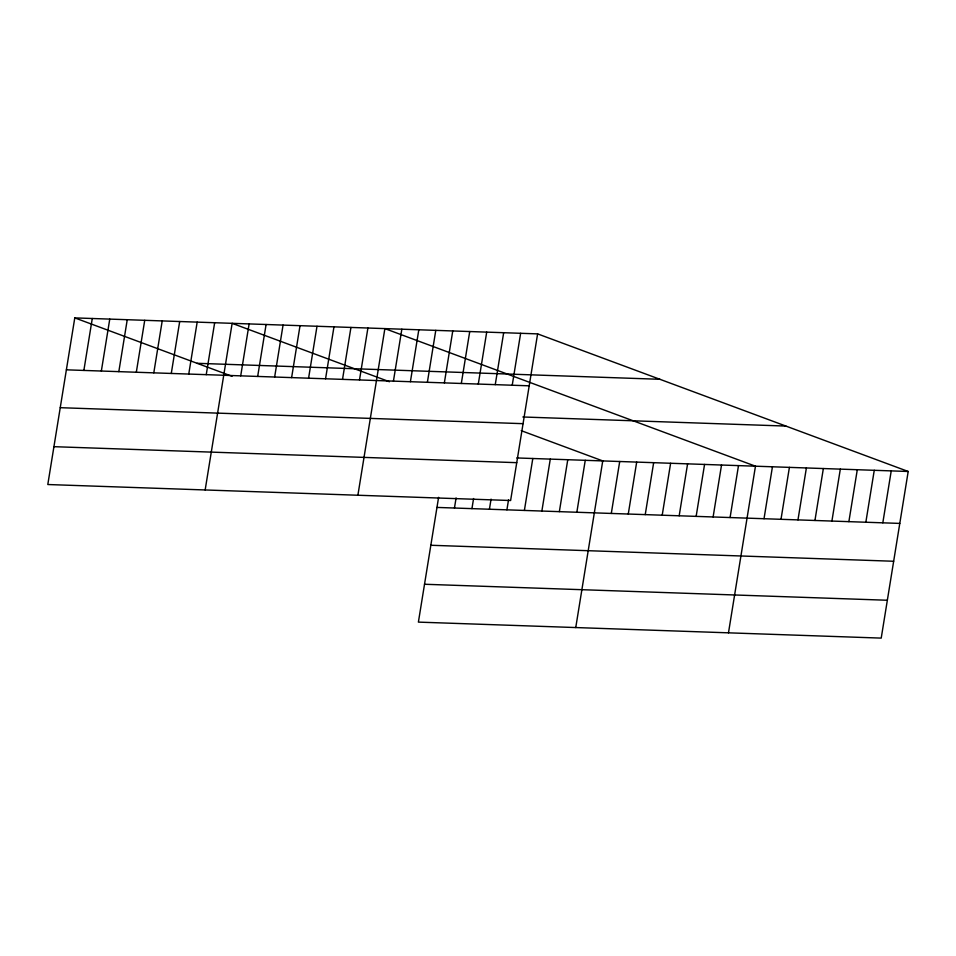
<?xml version="1.0" encoding="UTF-8"?>
<svg xmlns="http://www.w3.org/2000/svg" width="956" height="956" viewBox="0 0 956 956"><rect width="100%" height="100%" fill="white"/><g stroke="black" fill="none" stroke-linecap="round" stroke-linejoin="round"><path stroke-width="1.43" d="M74.783 317.894L47.8 484.525L510.612 500.514L537.607 333.883L74.783 317.894L232.081 376.294M83.865 370.438L92.278 318.503M101.348 371.036L109.761 319.101M118.831 371.645L127.244 319.71M136.314 372.254L144.726 320.32M153.796 372.852L162.209 320.917M171.279 373.461L179.692 321.527M188.762 374.059L197.175 322.124M206.245 374.668L214.658 322.734M205.158 489.962L232.141 323.331L389.439 381.731M240.709 375.851L249.122 323.917M257.678 376.437L266.091 324.502M274.647 377.023L283.06 325.088M291.616 377.62L300.029 325.673M308.585 378.206L316.998 326.271M325.554 378.791L333.967 326.856M342.523 379.377L350.936 327.442M359.492 379.962L367.905 328.028M357.891 495.244L384.874 328.613L755.467 466.193L728.484 632.824M393.43 381.133L401.843 329.199M410.399 381.719L418.812 329.784M427.38 382.304L435.781 330.37M444.349 382.89L452.762 330.955M438.601 497.323L418.393 622.117L881.217 638.106L908.2 471.475L537.607 333.883M461.318 383.476L469.731 331.541M454.459 508.018L456.096 497.921M478.287 384.061L486.7 332.126M471.941 508.628L473.579 498.53M495.256 384.647L503.669 332.712M489.424 509.225L491.061 499.128M512.225 385.232L520.638 333.297M506.907 509.835L508.544 499.737M524.39 510.432L532.803 458.498M541.873 511.042L550.286 459.107M559.356 511.639L567.768 459.705M576.85 512.249L585.251 460.314M575.751 627.554L602.746 460.911L521.211 430.654M611.302 513.444L619.715 461.497M628.271 514.029L636.684 462.095M645.24 514.615L653.653 462.68M662.209 515.2L670.622 463.266M679.178 515.786L687.591 463.851M696.147 516.371L704.56 464.437M713.116 516.957L721.529 465.022M730.085 517.543L738.498 465.608M764.023 518.714L772.436 466.779M781.004 519.299L789.405 467.365M797.973 519.885L806.386 467.95M814.942 520.47L823.355 468.536M831.911 521.056L840.324 469.121M848.88 521.641L857.293 469.707M865.849 522.227L874.262 470.292M882.818 522.824L891.231 470.878M197.079 363.304L659.903 379.293M66.382 369.829L529.194 385.818M522.872 416.983L785.904 426.065M60.252 407.686L523.063 423.675M516.778 457.948L908.2 471.475M53.93 446.679L516.742 462.668M436.976 507.421L899.787 523.41M430.845 545.267L893.657 561.256M424.524 584.259L887.347 600.249"/></g></svg>
